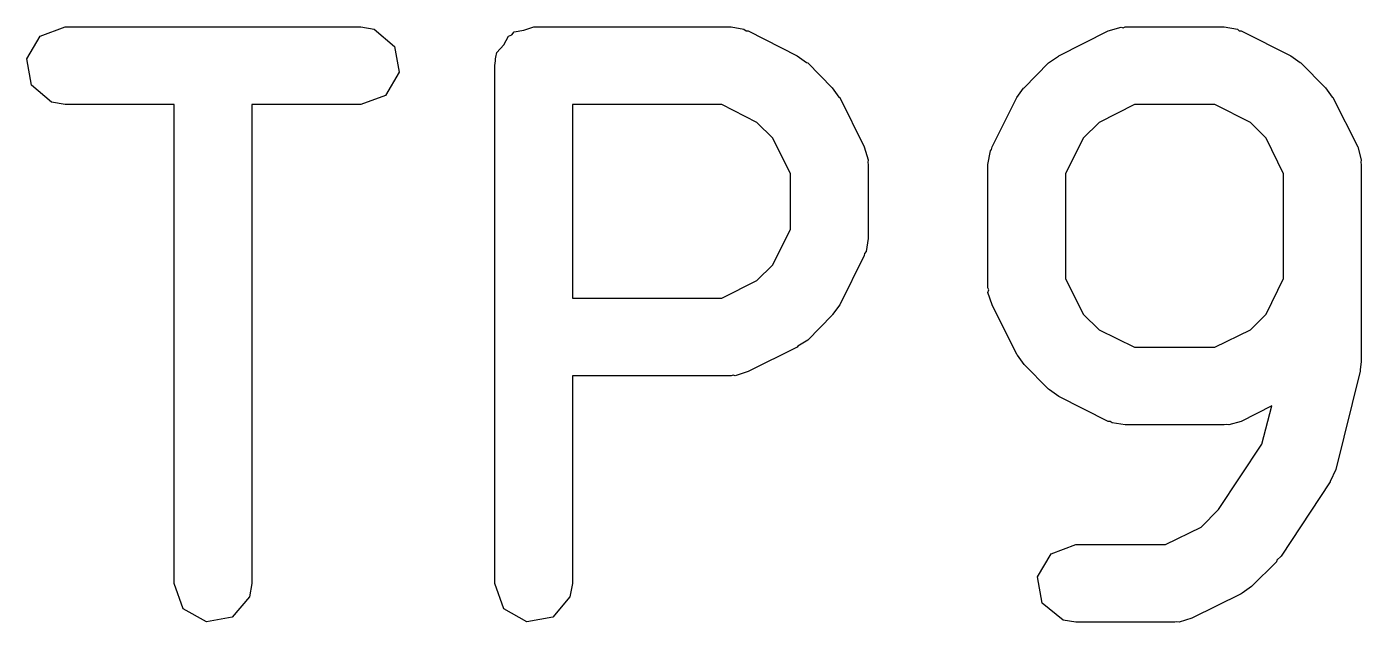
# Model space of a CAD drawing. Extents: x 93 to 212, y -133 to -50.
# Drawn here: x 194.444 to 197.021, y -104.827 to -103.677 of the extents above; entities that cross this region are included whole.
import ezdxf

# ---------------------------------------------------------------- set-up
doc = ezdxf.new("R2010")
doc.units = 0
doc.layers.add('BLACK', color=7, linetype='CONTINUOUS')

msp = doc.modelspace()

# ---------------------------------------------------------------- linework, layer by layer
at = {"layer": 'BLACK', "linetype": 'CONTINUOUS'}
for p, q in [((194.444, -103.739), (194.47, -103.695)), ((194.47, -103.695), (194.518, -103.677)), ((194.518, -103.677), (195.089, -103.677)), ((195.089, -103.677), (195.115, -103.682)), ((195.115, -103.682), (195.154, -103.715)), ((195.365, -103.712), (195.374, -103.695)), ((195.374, -103.695), (195.381, -103.693)), ((195.381, -103.693), (195.385, -103.687)), ((195.385, -103.687), (195.404, -103.684)), ((195.404, -103.684), (195.423, -103.677)), ((195.423, -103.677), (195.804, -103.677)), ((195.804, -103.677), (195.829, -103.682)), ((195.829, -103.682), (195.833, -103.685)), ((195.833, -103.685), (195.837, -103.685)), ((195.837, -103.685), (195.932, -103.733)), ((196.437, -103.733), (196.532, -103.685)), ((196.532, -103.685), (196.557, -103.678)), ((196.557, -103.678), (196.561, -103.679)), ((196.561, -103.679), (196.565, -103.677)), ((196.565, -103.677), (196.756, -103.677)), ((196.756, -103.677), (196.782, -103.682)), ((196.782, -103.682), (196.785, -103.685)), ((196.785, -103.685), (196.789, -103.685)), ((196.789, -103.685), (196.885, -103.733)), ((195.154, -103.715), (195.163, -103.765)), ((195.352, -103.727), (195.365, -103.712)), ((194.453, -103.79), (194.444, -103.739)), ((195.348, -103.752), (195.349, -103.743)), ((195.349, -103.739), (195.35, -103.736)), ((195.349, -103.743), (195.349, -103.739)), ((195.35, -103.736), (195.352, -103.727)), ((195.932, -103.733), (195.95, -103.746)), ((195.95, -103.746), (195.952, -103.747)), ((195.952, -103.747), (195.999, -103.795)), ((196.37, -103.795), (196.417, -103.747)), ((196.417, -103.747), (196.436, -103.734)), ((196.436, -103.734), (196.437, -103.733)), ((196.885, -103.733), (196.903, -103.746)), ((196.903, -103.746), (196.904, -103.747)), ((196.904, -103.747), (196.952, -103.795)), ((195.163, -103.765), (195.137, -103.81)), ((195.348, -104.752), (195.348, -103.752)), ((194.492, -103.823), (194.453, -103.79)), ((195.999, -103.795), (196.012, -103.813)), ((196.356, -103.814), (196.369, -103.796)), ((196.369, -103.796), (196.37, -103.795)), ((196.952, -103.795), (196.965, -103.813)), ((194.518, -103.827), (194.492, -103.823)), ((194.729, -103.827), (194.518, -103.827)), ((194.729, -104.752), (194.729, -103.827)), ((195.089, -103.827), (194.879, -103.827)), ((194.879, -103.827), (194.879, -104.752)), ((195.137, -103.81), (195.089, -103.827)), ((195.498, -103.827), (195.498, -104.201)), ((195.786, -103.827), (195.498, -103.827)), ((195.854, -103.862), (195.786, -103.827)), ((196.012, -103.813), (196.014, -103.814)), ((196.014, -103.814), (196.061, -103.909)), ((196.308, -103.909), (196.356, -103.814)), ((196.583, -103.827), (196.515, -103.862)), ((196.738, -103.827), (196.583, -103.827)), ((196.807, -103.862), (196.738, -103.827)), ((196.965, -103.813), (196.966, -103.814)), ((196.966, -103.814), (197.014, -103.909)), ((195.885, -103.892), (195.854, -103.862)), ((196.515, -103.862), (196.484, -103.892)), ((196.837, -103.892), (196.807, -103.862)), ((195.919, -103.961), (195.885, -103.892)), ((196.484, -103.892), (196.45, -103.961)), ((196.871, -103.961), (196.837, -103.892)), ((196.061, -103.909), (196.069, -103.934)), ((196.3, -103.943), (196.305, -103.917)), ((196.305, -103.917), (196.307, -103.914)), ((196.307, -103.914), (196.308, -103.909)), ((197.014, -103.909), (197.021, -103.934)), ((196.069, -103.934), (196.068, -103.939)), ((196.068, -103.939), (196.069, -103.943)), ((196.069, -103.943), (196.069, -104.086)), ((196.3, -104.181), (196.3, -103.943)), ((197.021, -103.934), (197.02, -103.939)), ((197.02, -103.939), (197.021, -103.943)), ((197.021, -103.943), (197.021, -104.324)), ((195.919, -104.068), (195.919, -103.961)), ((196.45, -103.961), (196.45, -104.163)), ((196.871, -104.163), (196.871, -103.961)), ((195.885, -104.137), (195.919, -104.068)), ((196.069, -104.086), (196.065, -104.111)), ((196.061, -104.119), (196.014, -104.214)), ((196.062, -104.115), (196.061, -104.119)), ((196.065, -104.111), (196.062, -104.115)), ((195.854, -104.167), (195.885, -104.137)), ((195.786, -104.201), (195.854, -104.167)), ((196.302, -104.185), (196.3, -104.181)), ((196.3, -104.19), (196.302, -104.185)), ((196.45, -104.163), (196.484, -104.232)), ((196.837, -104.232), (196.871, -104.163)), ((195.498, -104.201), (195.786, -104.201)), ((196.308, -104.214), (196.3, -104.19)), ((195.999, -104.234), (195.952, -104.282)), ((196, -104.233), (195.999, -104.234)), ((196.014, -104.214), (196, -104.233)), ((196.356, -104.31), (196.308, -104.214)), ((196.484, -104.232), (196.515, -104.262)), ((196.807, -104.262), (196.837, -104.232)), ((196.515, -104.262), (196.583, -104.296)), ((196.738, -104.296), (196.807, -104.262)), ((195.952, -104.282), (195.933, -104.294)), ((195.932, -104.296), (195.837, -104.343)), ((195.933, -104.294), (195.932, -104.296)), ((196.357, -104.311), (196.356, -104.31)), ((196.37, -104.329), (196.357, -104.311)), ((196.583, -104.296), (196.738, -104.296)), ((196.417, -104.377), (196.37, -104.329)), ((197.019, -104.342), (196.972, -104.532)), ((197.021, -104.324), (197.019, -104.339)), ((197.019, -104.339), (197.019, -104.342)), ((195.804, -104.351), (195.498, -104.351)), ((195.498, -104.351), (195.498, -104.752)), ((195.808, -104.35), (195.804, -104.351)), ((195.812, -104.351), (195.808, -104.35)), ((195.837, -104.343), (195.812, -104.351)), ((196.419, -104.378), (196.417, -104.377)), ((196.437, -104.391), (196.419, -104.378)), ((196.532, -104.439), (196.437, -104.391)), ((196.848, -104.409), (196.789, -104.439)), ((196.829, -104.483), (196.848, -104.409)), ((196.536, -104.439), (196.532, -104.439)), ((196.54, -104.442), (196.536, -104.439)), ((196.565, -104.446), (196.54, -104.442)), ((196.76, -104.445), (196.756, -104.446)), ((196.765, -104.446), (196.76, -104.445)), ((196.789, -104.439), (196.765, -104.446)), ((196.756, -104.446), (196.565, -104.446)), ((196.745, -104.609), (196.829, -104.483)), ((196.972, -104.532), (196.961, -104.555)), ((196.961, -104.556), (196.866, -104.699)), ((196.961, -104.555), (196.961, -104.556)), ((196.712, -104.643), (196.745, -104.609)), ((196.643, -104.677), (196.712, -104.643)), ((196.422, -104.695), (196.47, -104.677)), ((196.47, -104.677), (196.643, -104.677)), ((196.396, -104.739), (196.422, -104.695)), ((196.866, -104.699), (196.858, -104.707)), ((196.857, -104.71), (196.809, -104.758)), ((196.858, -104.707), (196.857, -104.71)), ((194.746, -104.801), (194.729, -104.752)), ((194.879, -104.752), (194.874, -104.778)), ((195.365, -104.801), (195.348, -104.752)), ((195.498, -104.752), (195.493, -104.778)), ((196.405, -104.79), (196.396, -104.739)), ((194.874, -104.778), (194.841, -104.817)), ((195.493, -104.778), (195.46, -104.817)), ((196.789, -104.772), (196.694, -104.819)), ((196.791, -104.771), (196.789, -104.772)), ((196.809, -104.758), (196.791, -104.771)), ((194.791, -104.826), (194.746, -104.801)), ((195.41, -104.826), (195.365, -104.801)), ((196.445, -104.823), (196.405, -104.79)), ((194.841, -104.817), (194.791, -104.826)), ((195.46, -104.817), (195.41, -104.826)), ((196.47, -104.827), (196.445, -104.823)), ((196.661, -104.827), (196.47, -104.827)), ((196.665, -104.826), (196.661, -104.827)), ((196.669, -104.827), (196.665, -104.826)), ((196.694, -104.819), (196.669, -104.827))]:
    msp.add_line(p, q, dxfattribs=at)

doc.saveas('drawing.dxf')
